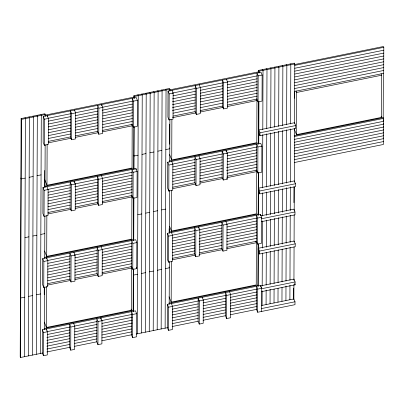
<?xml version="1.0" encoding="UTF-8"?>
<svg xmlns="http://www.w3.org/2000/svg" width="404" height="404" viewBox="0 0 404 404"><rect width="100%" height="100%" fill="white"/><g stroke="black" fill="none" stroke-linecap="round" stroke-linejoin="round"><path stroke-width="0.61" d="M45.253 116.433L44.935 113.731L21.119 118.564L20.2 356.692L20.523 357.5L42.642 353.015M20.523 357.5L21.442 119.372L21.119 118.564M24.498 356.697L25.412 118.569L25.088 117.761M28.467 355.889L29.381 117.761L29.058 116.953M32.436 355.086L33.35 116.958L33.027 116.15M36.405 354.278L37.325 116.15L36.996 115.342M40.375 353.475L41.294 115.347L40.966 114.539M132.598 337.623L132.684 314.474L131.547 311.641L131.457 334.79L132.598 337.623L136.567 336.82L136.653 313.666L135.517 310.833L42.375 329.73L42.289 352.879L43.425 355.712L47.394 354.909L47.485 331.755L46.344 328.922L46.339 330.174M132.77 269.428L132.871 243.385L131.729 240.547L131.633 266.595L132.77 269.428L136.739 268.625L136.84 242.577L135.704 239.744L42.723 258.605L42.622 284.653L43.763 287.486L47.733 286.678L47.834 260.636L46.692 257.803L46.687 259.04M133.042 198.319L133.143 172.276L132.007 169.443L131.906 195.486L133.042 198.319L137.017 197.516L137.113 171.473L135.976 168.635L42.996 187.496L42.895 213.544L44.036 216.377L48.005 215.574L48.106 189.526L46.965 186.693M133.32 127.215L133.421 101.167L132.28 98.334L132.179 124.382L133.32 127.215L137.289 126.407L137.39 100.364L136.249 97.531L43.268 116.392L43.172 142.435L44.309 145.268L48.278 144.465L48.379 118.422L47.243 115.584L47.238 116.827M43.425 355.712L43.516 332.563L42.375 329.73M43.763 287.486L43.859 261.439L42.723 258.605M44.036 216.377L44.137 190.334L42.996 187.496M44.309 145.268L44.41 119.225L43.268 116.392M44.238 294.531L44.268 286.971M44.657 186.178L44.718 170.427M44.435 329.361L44.597 287.153M44.708 258.176L44.869 215.968M44.98 186.986L45.147 144.778M131.002 266.438L131.648 268.039L131.487 310.206L46.425 327.462L46.581 286.552M131.28 195.329L131.921 196.93L131.76 239.097L46.697 256.353L46.854 215.443M131.553 124.22L132.194 125.821L132.032 167.988L46.97 185.244L47.132 144.339M70.72 350.177L70.806 327.028L69.67 324.19L69.579 347.344L70.72 350.177L74.69 349.369L74.775 326.22L73.639 323.387M70.983 281.962L71.079 255.919L69.942 253.086L69.842 279.129L70.983 281.962L74.952 281.159L75.053 255.111L73.912 252.278M71.255 210.858L71.357 184.81L70.215 181.977L70.114 208.02L71.255 210.858L75.225 210.05L75.326 184.007L74.184 181.174L74.179 182.411M71.528 139.749L71.629 113.706L70.488 110.868L70.392 136.916L71.528 139.749L75.498 138.946L75.599 112.898L74.462 110.065M97.94 344.652L98.026 321.503L96.889 318.67L96.798 341.819L97.94 344.652L101.909 343.849L101.995 320.7L100.859 317.862L100.854 319.115M98.202 276.442L98.303 250.394L97.162 247.561L97.061 273.609L98.202 276.442L102.172 275.634L102.273 249.591L101.131 246.758M98.475 205.333L98.576 179.29L97.435 176.457L97.334 202.5L98.475 205.333L102.444 204.53L102.545 178.482L101.404 175.649M98.748 134.229L98.849 108.181L97.712 105.348L97.611 131.391L98.748 134.229L102.717 133.421L102.818 107.378L101.682 104.54L101.677 105.782M133.138 310.61L133.295 269.226M133.411 239.617L133.572 198.041M133.684 169.064L133.845 127.002M133.961 97.551L133.966 95.672L169.69 88.425L170.008 91.112M133.461 311.423L133.628 268.776M133.739 240.425L133.901 197.591M134.012 169.241L134.178 126.558M134.285 98.359L133.966 95.672M135.971 169.877L135.976 168.635M137.345 333.8L138.264 95.677L137.936 94.864M141.314 332.997L142.233 94.869L141.905 94.061M145.283 332.189L146.203 94.066L145.874 93.253M149.253 331.386L150.172 93.258L149.844 92.45M153.222 330.583L154.141 92.455L153.813 91.642M157.191 329.775L158.11 91.647L157.782 90.839M161.161 328.972L162.08 90.844L161.752 90.031M165.13 328.164L166.049 90.036L165.721 89.228M257.525 244.117L257.626 218.074L256.489 215.241L256.389 241.284L257.525 244.117L261.499 243.314L261.595 217.271L260.459 214.433L167.478 233.295L167.377 259.343L168.518 262.176L172.488 261.373L172.589 235.325L171.447 232.492M257.803 173.013L257.904 146.965L256.762 144.132L256.661 170.18L257.803 173.013L261.772 172.205L261.873 146.162L260.731 143.329L167.751 162.191L167.655 188.234L168.791 191.067L172.761 190.264L172.862 164.221L171.725 161.383M258.075 101.904L258.176 75.861L257.035 73.023L256.934 99.071L258.075 101.904L262.044 101.101L262.146 75.053L261.004 72.22L168.029 91.082L167.928 117.13L169.064 119.963L173.038 119.155L173.134 93.112L171.998 90.279M261.61 311.454L261.696 288.299L260.56 285.466L167.418 304.358L167.332 327.513L168.468 330.346L172.437 329.543L172.528 306.389L171.387 303.555M168.518 262.176L168.619 236.133L167.478 233.295M168.791 191.067L168.892 165.024L167.751 162.191M169.064 119.963L169.165 93.915L168.029 91.082M168.468 330.346L168.559 307.197L167.418 304.358M169.478 125.745L169.483 124.488M169.14 232.371L169.15 228.588M169.478 144.193L169.554 124.144M169.19 304.172L169.352 261.529M169.463 233.179L169.629 190.345M169.736 161.994L169.902 119.311M255.762 241.127L256.404 242.728L256.242 284.896L171.18 302.152L171.336 261.242M256.035 170.018L256.676 171.619L256.515 213.787L171.453 231.043L171.614 190.138M256.308 98.914L256.954 100.515L256.787 142.683L171.73 159.939L171.882 119.66M195.738 256.656L195.839 230.608L194.698 227.775L194.597 253.818L195.738 256.656L199.707 255.848L199.808 229.805L198.667 226.972L198.662 228.209M196.011 185.547L196.112 159.504L194.975 156.666L194.874 182.714L196.011 185.547L199.98 184.744L200.081 158.696L198.945 155.863M196.288 114.438L196.384 88.395L195.248 85.562L195.147 111.605L196.288 114.438L200.258 113.635L200.354 87.587L199.217 84.754M199.233 324.104L199.318 300.955L198.182 298.122L198.091 321.271L199.233 324.104L203.202 323.301L203.288 300.147L202.151 297.314M222.958 251.131L223.059 225.089L221.917 222.256L221.816 248.298L222.958 251.131L226.927 250.328L227.028 224.281L225.887 221.448M223.23 180.027L223.331 153.98L222.195 151.147L222.094 177.189L223.23 180.027L227.2 179.219L227.3 153.177L226.164 150.338L226.159 151.581M223.508 108.918L223.604 82.87L222.468 80.037L222.367 106.085L223.508 108.918L227.477 108.11L227.573 82.068L226.437 79.234M226.594 318.554L226.679 295.405L225.543 292.572L225.452 315.721L226.594 318.554L230.563 317.751L230.649 294.597L229.512 291.764M257.641 312.257L257.727 289.107L256.591 286.269L256.5 309.424L257.641 312.257L294.996 304.677L295.006 301.783L293.87 298.95L261.716 305.474M257.893 285.305L258.055 243.915M258.166 214.938L258.328 172.73M258.439 144.071L258.6 101.692M258.717 72.24L258.722 70.362L294.45 63.115L294.774 63.923L294.546 123.457M258.222 286.113L258.383 244.097M258.494 215.12L258.656 172.912M258.767 143.93L258.929 101.879M259.04 73.053L258.722 70.362M259.494 253.99L259.504 251.096L258.368 248.263L294.092 241.016L295.233 243.849L295.218 246.743L259.494 253.99L258.353 251.157M259.727 193.89L259.737 190.996L258.595 188.163L294.324 180.916L295.46 183.749L295.45 186.643L259.727 193.89L258.585 191.057M259.949 135.704L259.959 132.81L258.823 129.977L294.546 122.725L295.688 125.563L295.678 128.457L259.949 135.704L258.812 132.871M260.454 215.675L260.459 214.433M262.11 305.358L262.166 290.855M262.186 285.936L262.312 253.056M262.332 248.016L262.438 220.927M262.459 215.887L262.544 192.895M262.565 187.855L262.772 134.623M262.792 129.583L263.019 70.367L262.691 69.559M266.079 304.555L266.14 290.047M266.155 285.128L266.281 252.253M266.302 247.213L266.408 220.124M266.428 215.398L266.514 192.087M266.534 187.047L266.741 133.815M266.761 128.78L266.988 69.559L266.66 68.751M270.049 303.747L270.109 289.244M270.125 284.325L270.251 251.445M270.271 246.405L270.377 219.316M270.397 214.595L270.483 191.284M270.503 186.244L270.71 133.012M270.731 127.972L270.958 68.756L270.63 67.948M274.023 302.944L274.074 289.067M274.094 283.517L274.22 250.642M274.24 245.602L274.346 218.513M274.366 213.787L274.452 190.794M274.473 185.441L274.68 132.209M274.7 127.169L274.927 67.948L274.604 67.14M277.992 302.136L278.043 288.264M278.063 282.714L278.194 249.834M278.21 244.794L278.316 217.706M278.336 212.984L278.422 189.673M278.442 184.633L278.649 131.401M278.669 126.361L278.896 67.145L278.573 66.337M281.962 301.334L282.012 287.456M282.032 281.906L282.164 249.031M282.179 243.991L282.285 216.903M282.305 212.176L282.391 188.87M282.411 183.83L282.618 130.598M282.638 125.558L282.866 66.342L282.542 65.529M285.931 300.526L285.987 286.022M286.002 281.103L286.133 248.223M286.148 243.183L286.254 216.095M286.274 211.055L286.365 187.749M286.38 183.022L286.587 129.79M286.608 124.75L286.835 65.534L286.512 64.726M289.9 299.723L289.956 285.219M289.976 280.295L290.102 247.42M290.117 242.38L290.224 215.292M290.244 210.565L290.335 186.941M290.35 182.219L290.557 128.987M290.577 123.947L290.804 64.731L290.481 63.918M293.536 299.359L293.582 288.082M293.91 202.651L293.971 186.901M294.314 98.207L294.339 91.314M293.87 298.92L293.925 284.507M293.94 280.265L294.067 246.905M294.087 241.89L294.193 214.802M294.208 210.393L294.299 187.082M294.319 182.073L294.526 128.497M261.07 215.781L293.839 209.136L294.981 211.969L294.965 214.862L261.58 221.634M261.686 291.607L295.071 284.835L295.082 281.941L293.945 279.108L260.555 285.881L261.469 288.148M381.068 73.604L381.709 75.205L381.548 117.372L296.486 134.628L296.647 92.46L296.006 90.86M383.194 119.342L383.371 73.629M294.168 135.668L383.199 117.604L383.527 118.417L383.426 144.46L294.395 162.524M294.43 64.564L383.477 46.5L383.8 47.308L383.699 73.356L294.668 91.415M21.442 119.372L45.263 114.544M134.29 96.48L170.018 89.233M259.05 71.17L294.774 63.923M44.93 115.18L134.274 97.056M169.685 89.87L259.181 71.715M294.769 65.372L383.8 47.308M48.334 118.256L70.594 113.741M75.538 112.736L97.798 108.222M102.126 107.343L132.421 101.197M172.473 93.072L195.349 88.431M200.298 87.426L222.553 82.911M227.502 81.911L257.176 75.886M294.758 68.266L383.79 50.202M44.41 119.225L48.379 118.422M71.629 113.706L75.599 112.898M98.849 108.181L102.818 107.378M133.421 101.167L137.39 100.364M169.165 93.915L173.134 93.112M196.384 88.395L200.354 87.587M223.604 82.87L227.573 82.068M258.176 75.861L262.146 75.053M48.323 121.15L70.584 116.635M75.528 115.63L97.788 111.115M102.116 110.236L132.411 104.091M173.084 95.839L195.339 91.324M200.283 90.319L222.543 85.805M227.487 84.805L257.166 78.78M294.748 71.16L383.78 53.096M48.313 124.043L70.569 119.528M75.518 118.523L97.773 114.009M102.722 113.004L132.396 106.984M172.452 98.859L195.329 94.218M200.273 93.218L222.533 88.698M227.477 87.698L257.156 81.679M294.733 74.053L383.765 55.989M48.303 126.937L70.559 122.422M75.508 121.417L97.763 116.902M102.712 115.898L132.386 109.878M172.442 101.752L195.319 97.112M200.263 96.112L222.518 91.592M227.467 90.592L257.146 84.572M294.723 76.947L383.755 58.883M48.293 129.83L70.548 125.316M75.492 124.311L97.753 119.796M102.697 118.791L132.376 112.772M172.427 104.646L195.304 100.005M200.253 99.005L222.508 94.491M227.457 93.486L257.131 87.466M294.713 79.84L383.744 61.777M48.278 132.724L70.538 128.209M75.482 127.204L97.743 122.69M102.687 121.69L132.366 115.665M172.417 107.54L195.294 102.899M200.243 101.899L222.498 97.384M227.447 96.379L257.121 90.36M294.703 82.734L383.734 64.67M48.268 135.618L70.528 131.103M75.472 130.098L97.733 125.583M102.677 124.584L132.355 118.559M172.407 110.433L195.284 105.792M200.227 104.793L222.488 100.278M227.432 99.273L257.111 93.253M294.693 85.628L383.724 67.569M48.258 138.511L70.513 133.997M75.462 132.992L97.718 128.477M102.667 127.477L132.34 121.453M173.013 113.206L195.273 108.686M200.217 107.686L222.478 103.172M227.422 102.167L257.101 96.147M294.678 88.521L383.709 70.463M48.248 141.405L70.503 136.89M75.452 135.89L97.707 131.371M102.656 130.371L132.33 124.351M173.003 116.1L195.263 111.585M200.207 110.58L222.463 106.065M227.412 105.06L257.09 99.041M48.369 142.829L71.175 138.203M75.487 137.325L98.293 132.699M102.611 131.825L132.194 125.821M172.508 117.645L195.93 112.893M200.243 112.019L223.053 107.388M227.366 106.515L256.954 100.515M296.647 92.46L381.709 75.205M25.184 178.098L21.215 178.906L20.887 178.093M29.154 177.295L33.123 176.487M37.092 175.684L41.062 174.876M138.032 155.207L134.062 156.01L133.739 155.202M142.001 154.404L145.97 153.596M149.94 152.793L153.909 151.985M157.878 151.182L161.847 150.374M165.817 149.571L169.786 148.763L169.463 147.955M259.959 132.81L295.688 125.563M294.496 136.476L383.527 118.417M48.061 189.365L70.321 184.845M74.649 183.972L97.526 179.331M102.47 178.326L132.148 172.306M172.2 164.181L195.076 159.54M200.02 158.535L222.281 154.02M226.609 153.141L256.904 146.995M294.486 139.37L383.512 121.311L383.189 120.503M44.137 190.334L48.106 189.526M71.357 184.81L75.326 184.007M98.576 179.29L102.545 178.482M133.143 172.276L137.113 171.473M168.892 165.024L172.862 164.221M196.112 159.504L200.081 158.696M223.331 153.98L227.3 153.177M257.904 146.965L261.873 146.162M48.051 192.259L70.306 187.744M74.634 186.865L97.51 182.224M102.459 181.219L132.133 175.2M172.806 166.948L195.066 162.433M200.01 161.428L222.271 156.914M227.215 155.909L256.894 149.889M294.471 142.264L383.502 124.205L383.179 123.397M48.041 195.152L70.296 190.637M75.245 189.633L97.5 185.118M102.449 184.113L132.123 178.093M172.796 169.842L195.051 165.327M200 164.322L222.256 159.807M227.205 158.802L256.878 152.783M294.46 145.162L383.492 127.098L383.169 126.29M48.026 198.046L70.286 193.531M75.23 192.526L97.49 188.012M102.434 187.007L132.113 180.987M172.786 172.735L195.041 168.221M199.99 167.216L222.245 162.701M227.194 161.696L256.868 155.676M294.45 148.056L383.482 129.992L383.154 129.184M48.015 200.939L70.276 196.425M75.22 195.42L97.48 190.905M102.424 189.9L132.103 183.881M172.776 175.629L195.031 171.114M199.98 170.109L222.235 165.595M227.179 164.59L256.858 158.57M294.44 150.95L383.472 132.886L383.144 132.078M48.005 203.833L70.266 199.318M75.21 198.314L97.465 193.799M102.414 192.794L132.093 186.774M172.761 178.523L195.021 174.008M199.965 173.003L222.225 168.488M226.553 167.609L256.848 161.464M294.43 153.843L383.457 135.779L383.133 134.971M47.995 206.727L70.251 202.212M75.2 201.207L97.455 196.692M102.404 195.688L132.078 189.668M172.75 181.416L195.011 176.901M199.955 175.897L222.215 171.382M226.543 170.503L256.838 164.357M294.415 156.737L383.446 138.673L383.123 137.865M47.985 209.62L70.24 205.106M75.189 204.101L97.445 199.586M102.389 198.581L132.068 192.562M172.74 184.31L194.996 179.795M199.945 178.79L222.2 174.276M227.149 173.276L256.823 167.251M294.405 159.631L383.436 141.567M47.97 212.514L70.23 207.999M75.174 206.994L97.435 202.48M102.379 201.475L132.058 195.455M172.73 187.203L194.986 182.689M199.935 181.684L222.19 177.169M227.139 176.169L256.813 170.145M48.091 213.933L70.897 209.307M75.215 208.434L98.02 203.808M102.333 202.929L131.921 196.93M172.851 188.628L195.657 184.002M199.97 183.123L222.776 178.497M227.093 177.624L256.676 171.619M24.952 237.633L28.921 236.825M32.896 236.022L36.865 235.214M40.834 234.411L44.804 233.603M137.804 214.736L141.774 213.933M145.743 213.13L149.712 212.322M153.682 211.519L157.651 210.711M161.62 209.908L165.589 209.1M259.737 190.996L295.46 183.749M44.379 257.393L133.411 239.335L133.739 240.143M47.167 260.595L70.043 255.954M74.371 255.076L97.248 250.435M102.197 249.435L131.871 243.41M172.543 235.163L194.804 230.644M199.132 229.77L222.008 225.129M226.952 224.124L256.631 218.104M43.859 261.439L47.834 260.636M71.079 255.919L75.053 255.111M98.303 250.394L102.273 249.591M132.871 243.385L136.84 242.577M168.619 236.133L172.589 235.325M195.839 230.608L199.808 229.805M223.059 225.089L227.028 224.281M257.626 218.074L261.595 217.271M261.59 218.741L294.981 211.969M47.778 263.363L70.033 258.848M74.982 257.843L97.238 253.328M102.182 252.328L131.861 246.304M172.533 238.057L194.789 233.537M199.738 232.537L221.993 228.023M226.942 227.018L256.616 220.998M47.763 266.256L70.023 261.741M74.967 260.742L97.228 256.222M102.172 255.222L131.85 249.202M172.523 240.951L194.779 236.436M199.727 235.431L221.983 230.916M226.932 229.911L256.606 223.892M47.753 269.15L70.013 264.635M74.957 263.635L97.218 259.115M102.162 258.116L131.84 252.096M172.508 243.844L194.768 239.33M199.096 238.451L221.973 233.81M226.917 232.805L256.596 226.785M47.743 272.044L69.998 267.529M74.947 266.529L97.202 262.014M102.151 261.009L131.825 254.99M172.498 246.738L194.758 242.223M199.086 241.345L221.963 236.704M226.907 235.699L256.585 229.679M47.733 274.942L69.988 270.422M74.937 269.423L97.192 264.908M102.141 263.903L131.815 257.883M172.488 249.632L194.748 245.117M199.076 244.238L221.947 239.597M226.897 238.592L256.575 232.573M47.723 277.836L69.978 273.316M74.922 272.316L97.182 267.801M102.126 266.797L131.805 260.777M172.478 252.525L194.733 248.011M199.682 247.006L221.937 242.491M226.886 241.486L256.56 235.466M47.707 280.729L69.968 276.21M74.912 275.21L97.172 270.695M102.116 269.69L131.795 263.671M172.468 255.419L194.723 250.904M199.672 249.899L221.927 245.385M226.871 244.38L256.55 238.36M47.697 283.623L69.958 279.108M74.902 278.104L97.162 273.589M102.106 272.584L131.785 266.564M172.452 258.313L194.713 253.798M199.657 252.793L221.917 248.278M226.861 247.273L256.54 241.254M47.202 285.168L70.624 280.416M74.942 279.543L97.748 274.912M102.061 274.038L131.648 268.039M172.574 259.732L195.379 255.106M199.081 254.358L222.503 249.606M226.816 248.728L256.404 242.728M24.725 297.162L20.756 297.97L20.427 297.157M28.694 296.359L32.663 295.551M36.633 294.748L40.602 293.94M137.572 274.271L133.603 275.074L133.28 274.266M141.541 273.463L145.511 272.66M149.48 271.857L153.449 271.049M157.419 270.246L161.388 269.438M165.357 268.635L169.332 267.827L169.003 267.019M259.504 251.096L295.233 243.849M44.107 328.502L133.138 310.439L133.461 311.252M168.862 303.192L257.893 285.128L258.222 285.941M46.894 331.704L69.771 327.063M74.715 326.058L96.975 321.544M101.303 320.665L131.598 314.519M172.271 306.267L198.854 300.874M203.182 299.995L225.442 295.481M230.386 294.481L256.974 289.087M43.516 332.563L47.485 331.755M70.806 327.028L74.775 326.22M98.026 321.503L101.995 320.7M132.684 314.474L136.653 313.666M168.559 307.197L172.528 306.389M199.318 300.955L203.288 300.147M226.679 295.405L230.649 294.597M257.727 289.107L261.696 288.299M261.696 288.714L295.082 281.941M47.5 334.472L69.761 329.957M74.705 328.952L96.965 324.437M101.909 323.432L132.204 317.286M172.261 309.161L198.228 303.894M203.172 302.889L225.432 298.374M230.376 297.374L256.959 291.981M46.874 337.491L69.751 332.851M74.695 331.846L96.95 327.331M101.899 326.326L132.194 320.18M172.245 312.055L198.213 306.788M203.162 305.783L225.417 301.268M230.366 300.268L256.949 294.875M46.859 340.385L69.735 335.744M74.684 334.739L96.94 330.225M101.889 329.22L132.184 323.074M172.235 314.948L198.202 309.681M203.151 308.681L225.407 304.161M230.356 303.162L256.939 297.768M46.849 343.279L69.725 338.638M74.674 337.633L96.93 333.118M101.874 332.113L131.553 326.094M172.225 317.842L198.192 312.575M203.136 311.575L225.397 307.055M230.341 306.055L256.929 300.662M46.839 346.172L69.715 341.531M74.659 340.527L96.92 336.012M101.864 335.012L131.542 328.987M172.215 320.736L198.182 315.468M203.126 314.469L225.387 309.949M230.331 308.949L256.919 303.555M46.829 349.066L69.705 344.425M74.649 343.42L96.91 338.906M101.853 337.906L131.532 331.881M172.205 323.634L198.172 318.362M203.116 317.362L225.376 312.848M230.32 311.843L256.904 306.449M46.819 351.96L70.311 347.193M74.639 346.314L96.894 341.799M101.843 340.799L132.138 334.653M172.19 326.528L198.157 321.256M203.106 320.256L225.361 315.741M230.31 314.736L256.894 309.343M136.209 334.032L167.963 327.588M261.62 308.555L295.006 301.783M381.118 116.307L381.548 117.372M294.339 129.29L296.486 134.628M258.717 71.811L259.045 72.619M258.494 129.891L258.818 130.704M258.767 143.728L258.444 142.915L169.412 160.979L169.736 161.787M294.617 283.699L295.071 284.835M258.494 214.832L258.171 214.024L169.14 232.083L169.463 232.896M258.035 248.955L258.358 249.768M226.745 178.088L227.2 179.219M169.584 154.601L171.73 159.939M133.961 97.117L134.285 97.93M169.523 226.24L171.453 231.043M134.012 169.034L133.689 168.226L44.657 186.284L44.98 187.097M169.034 296.814L171.18 302.152M136.284 267.488L136.739 268.625M131.058 309.136L131.487 310.206M44.612 179.376L46.97 185.244M44.551 251.015L46.697 256.353M44.278 322.124L46.425 327.462"/></g></svg>
